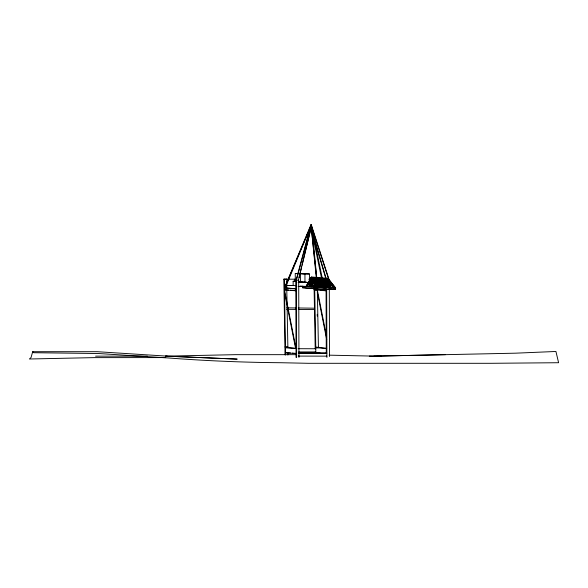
<?xml version="1.0" encoding="UTF-8"?>
<svg xmlns="http://www.w3.org/2000/svg" width="588" height="588" viewBox="0 0 588 588"><rect width="100%" height="100%" fill="white"/><g stroke="black" fill="none" stroke-linecap="round" stroke-linejoin="round"><path stroke-width="0.88" d="M299.049 277.573L301.607 266.989M302.034 265.232L306.297 247.592M306.723 245.828L310.986 228.195L311.272 224.719L329.28 280.241L329.302 287.51M296.087 280.219L310.971 224.697L328.699 279.359M296.448 354.667L235.553 354.667L165.566 356.152L237.207 359.114L167.22 356.152L97.241 351.697L32.7 351.697L31.046 357.519L29.4 358.996L93.933 357.629L165.735 357.592M324.341 287.966L327.589 279.028L311.037 277.683M328.045 278.344L324.502 287.98L324.51 289.546L335.594 289.546L335.586 287.98L328.045 278.344L311.434 276.992L305.922 286.466M325.179 287.98L328.427 279.704L334.925 287.98M310.971 224.697L284.474 287.995L285.562 355.027M324.054 278.741L320.747 286.569L325.972 278.896M319.615 278.381L316.079 286.275L321.357 278.521M311.905 285.922L315.447 278.043M321.702 278.55L317.976 286.665L323.62 278.705M317.513 278.205L313.794 286.15L319.233 278.344M326.318 278.925L322.731 286.569L327.119 280.322M311.324 277.705L307.656 285.459L312.816 277.823M313.11 277.852L309.391 285.709L314.977 277.999M306.083 286.481L311.199 277.698L307.039 286.562L312.956 277.837L308.796 286.701L315.153 278.014L310.038 286.804M310.177 286.812L315.293 278.028L311.353 286.907L317.336 278.19L313.25 287.062L319.387 278.359L314.271 287.15M314.367 287.157L319.475 278.367L315.543 287.253L321.474 278.528L317.542 287.414L323.775 278.719L318.659 287.503M318.784 287.51L323.9 278.727L320.159 287.628L326.142 278.91L322.011 287.775L326.979 280.719M284.974 354.77L284.952 347.001L285.533 346.582L287.855 346.582L287.855 347.662L295.713 348.302M373.858 356.152L445.498 354.667M295.837 285.695L293.155 285.474L293.14 281.27L295.286 281.27L295.264 273.567L297.976 273.567M295.264 273.567L309.486 273.986L309.509 281.689M284.952 347.001L283.82 279.175L295.279 279.204M308.759 279.204L311.089 279.175M314.396 281.895L314.389 279.204L313.154 279.204M314.947 279.175L317.292 279.226L317.307 282.732M283.82 279.175L286.731 279.226L286.76 287.995L296.396 288.774M317.292 279.226L314.654 279.226L314.661 281.858M298.52 281.711L306.943 282.534M314.389 282.086L318.145 282.534M326.641 282.585L298.116 282.534L298.711 282.585M293.463 285.467L286.474 285.474L293.155 285.474M309.067 286.202L312.728 286.202M305.326 286.422L298.131 286.422L326.656 286.466L326.649 283.357M307.737 286.422L315.44 286.422M318.159 286.422L326.656 286.466M302.614 286.202L302.622 287.767L303.636 287.767M286.79 287.995L285.209 287.995L310.199 227.571L284.474 287.995L295.815 288.921M284.408 279.226L284.474 289.884L288.546 290.024M326.619 336.961L317.329 289.884L314.69 289.884L314.683 288.62L315.785 347.052L326.7 348.331M287.855 347.662L285.533 347.662L296.007 348.515L284.474 289.884L295.823 290.803M318.431 347.662L315.785 347.662L326.259 348.515M298.087 348.706L315.793 348.75L315.205 348.706L314.11 288.576L314.132 289.833L326.075 290.803M298.682 351.933L315.8 351.933M290.487 352.962L285.555 352.749L296.021 353.601M95.587 356.152L147.39 356.152M165.382 356.152L167.22 356.152M369.315 356.152L381.134 356.152M322.9 287.848L323.966 287.848M326.318 285.084L332.69 285.129M326.134 285.548L333.058 285.599M286.569 309.339L296.477 309.42M298.285 309.435L314.499 309.567M286.54 307.84L296.455 307.965M298.256 307.987L314.477 308.185M329.162 355.167L375.519 356.152L515.478 353.182L555.932 351.47L558.6 362.722L490.752 363.303L308.193 363.303L280.799 362.722A1656.602 1656.425 89.1 0 1 168.227 357.952L98.24 353.506L33.707 352.719L32.7 351.697M317.145 286.481L311.978 277.683L317.402 285.525L313.801 277.823M311.978 277.683L317.983 286.547L313.955 277.83L319.99 278.286L323.635 286.055L318.204 278.153M300.321 286.055L324.502 287.98L335.586 287.98L328.295 278.903L321.856 278.425L325.524 286.216L320.364 278.315M309.486 273.986L299.792 273.567L304.937 273.986L304.966 282.233M328.979 280.219L326.039 280.197L326.046 281.755M286.143 279.175L286.731 279.226M298.41 280.219L310.986 228.195L313.029 235.126M313.661 281.85L318.145 282.218M298.719 281.549L306.936 282.218M293.14 281.27L295.83 281.49M311.802 286.077L334.153 287.944L334.16 289.509L325.068 289.509L325.061 287.944L306.943 286.466M309.06 286.275L311.464 286.466L311.434 276.992L317.005 286.466M329.207 289.024L335.594 289.546M327.913 289.002L334.616 289.546M304.533 287.841L325.524 289.546M302.622 287.767L324.51 289.546M320.835 290.163L326.09 290.59M290.288 290.171L295.529 290.59M320.166 353.101L315.8 352.749L315.785 347.052M292.236 353.101L295.727 353.388M326.281 356.1L326.877 356.144L298.351 356.1L298.947 356.144M324.833 278.646L330.721 286.459L326.913 278.8M327.215 278.822L332.749 286.474M316.175 277.999L321.79 285.944L317.954 278.131M322.136 278.447L327.714 286.532L324.341 278.609M313.955 277.83L320.012 286.716L315.932 277.984L321.121 286.804M314.11 277.845L319.372 285.592L315.778 277.97M328.795 279.543L333.668 287.819M328.295 278.903L333.536 287.811L327.097 278.815L331.411 287.642L324.679 278.631L329.905 287.517M324.914 286.407L320.137 278.293L324.194 287.054L318.093 278.146L322.356 286.9L316.057 277.992L321.246 286.812M329.758 287.503L324.539 278.624L328.2 287.378L321.996 278.433L326.075 287.209L320.254 278.308L325.032 286.415M313.544 236.861L326.34 280.219M322.195 277.867L311.272 224.719L296.381 280.241L296.631 357.445M321.452 277.808L311.28 228.218L326.634 280.241L326.641 281.806M317.336 292.354L326.715 339.592M295.61 348.478L284.519 292.501L284.474 289.884M317.16 282.6L311.456 229.217L316.778 282.571M311.905 227.571L312.081 229.371M312.25 231.18L317.219 282.615M317.314 289.788L318.424 347.052M317.233 314.293L317.27 316.116M286.79 289.884L287.855 346.582M330.044 287.98L330.052 289.546L329.589 289.509L329.589 287.944M329.309 289.325L329.523 356.534M326.663 289.208L326.884 357.445M326.061 286.422L326.068 288.083M326.068 288.921L326.274 353.601M315.219 351.889L315.227 353.425M300.409 273.986L300.431 281.689M298.947 357.445L298.704 280.241L295.793 280.197L296.036 357.394M294.86 279.175L294.867 281.248M287.87 352.749L287.877 355.027M326.274 353.079L298.344 353.079L326.869 353.123L326.274 353.079"/></g></svg>
